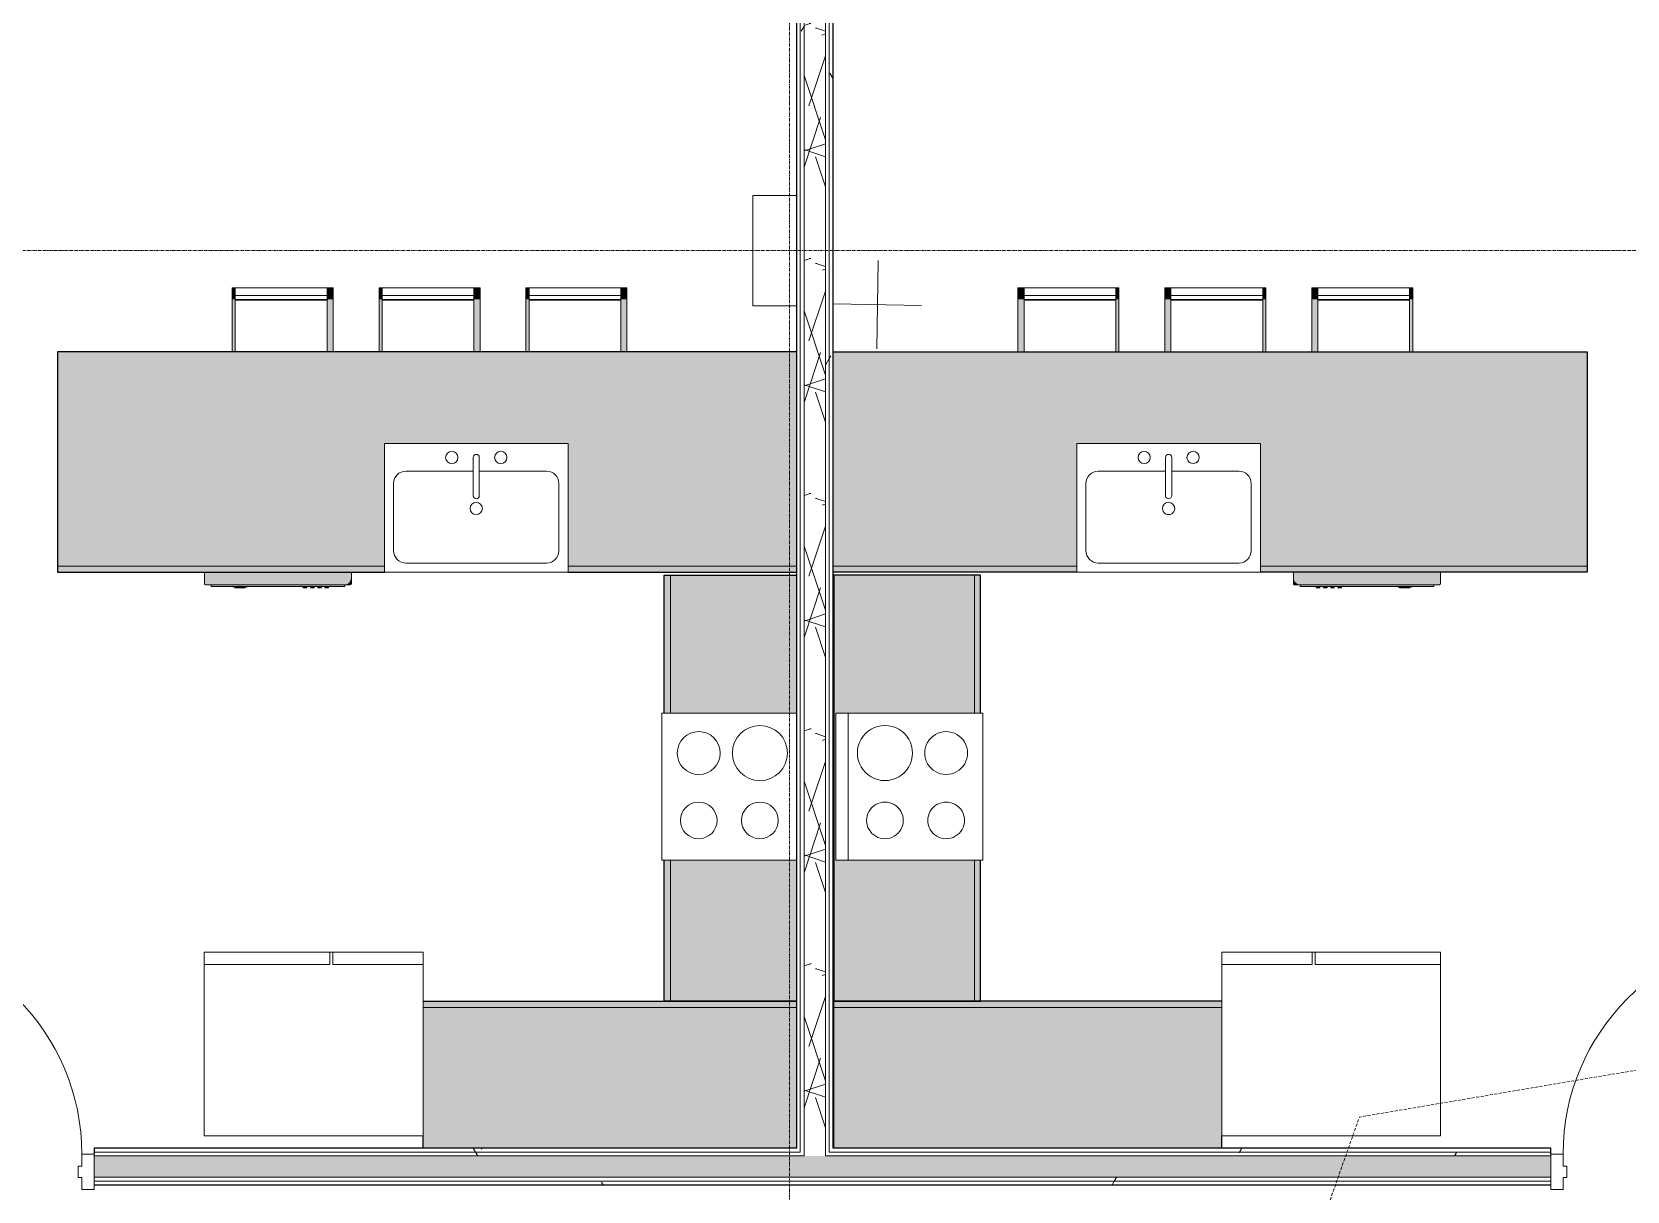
# Model space of a CAD drawing. Header units: inches. Extents: x -10205 to 13964, y -460 to 30702.
# Drawn here: x -3265 to -3004.4, y 11715 to 11904.3 of the extents above; entities that cross this region are included whole.
import ezdxf

# ---------------------------------------------------------------- set-up
doc = ezdxf.new("R2010")
doc.units = ezdxf.units.IN
doc.header["$MEASUREMENT"] = 0
doc.linetypes.add('Grid Line 1_2_', pattern=[0.875, 0.5, -0.125, 0.125, -0.125])
doc.linetypes.add('IMPORT-DASHED _2_', pattern=[0.75, 0.5, -0.25])
for name, color, linetype, lineweight in [('0-1', 7, 'Continuous', 5), ('0-4', 7, 'Continuous', 9), ('00base_6150001_dwg', 147, 'Continuous', 13), ('4', 147, 'Continuous', 13), ('A-DOOR', 31, 'Continuous', 9), ('A-DOOR-6', 31, 'Continuous', 13), ('A-DOOR-FRAM', 31, 'Continuous', 13), ('A-WALL', 113, 'Continuous', 9), ('A-WALL-PATT-5', 111, 'Continuous', 9), ('E_TOPO_DTM_Contours_Minor', 147, 'IMPORT-DASHED _2_', 13), ('I-FURN-1', 254, 'Continuous', 9), ('I-FURN-3', 7, 'Continuous', 9), ('I-WALL-2', 2, 'Continuous', 25), ('P-SANR-FIXT-5', 7, 'Continuous', 9), ('Q-CASE-2', 254, 'Continuous', 9), ('Q-CASE-5', 130, 'Continuous', 25), ('Q-CASE-6', 7, 'Continuous', 9), ('Q-SPCQ-2', 8, 'Continuous', 9), ('Q-SPCQ-3', 7, 'Continuous', 9), ('S-COLS', 52, 'Continuous', 9), ('S-GRID-1', 1, 'Grid Line 1_2_', 9)]:
    doc.layers.add(name, color=color, linetype=linetype, lineweight=lineweight)
pattern_1 = [(0, (0, 0), (61.44, 15.36), [2.534, -43.546, 2.534, -43.546, -245.76]), (0, (0, 0), (61.44, 15.36), [-92.16, 2.534, -89.626, 2.534, -43.546, -107.52]), (0, (0, 0), (61.44, 15.36), [-230.4, 2.534, -28.186, 2.534, -74.266]), (120, (23.04, 7.68), (-44.02215, 45.5286), [2.534, -43.546, 2.534, -43.546, -245.76]), (120, (23.04, 7.68), (-44.02215, 45.5286), [-92.16, 2.534, -89.626, 2.534, -43.546, -107.52]), (120, (23.04, 7.68), (-44.02215, 45.5286), [-230.4, 2.534, -28.186, 2.534, -74.266]), (240, (30.72, 38.4), (-17.41785, -60.8886), [2.534, -43.546, 2.534, -43.546, -245.76]), (240, (30.72, 38.4), (-17.41785, -60.8886), [-92.16, 2.534, -89.626, 2.534, -43.546, -107.52]), (240, (30.72, 38.4), (-17.41785, -60.8886), [-230.4, 2.534, -28.186, 2.534, -74.266])]
pattern_2 = [(161.57, (0.96, 0.96), (-7.6802237, -0.0009796), [0, -54.643, 6.067, 0]), (18.43, (-0.96, 0.96), (-7.6802237, 0.0009796), [0, -54.643, 6.067, 0]), (108.43, (0.96, 0.96), (3.8382953, -19.2013653), [18.211, -42.499]), (71.57, (-0.96, 0.96), (3.8382953, 19.2013653), [18.211, -42.499])]

# ---------------------------------------------------------------- blocks, each defined once
blk = doc.blocks.new('Bar_Stool_6722_1_ - Bar_Stool_6722_1_-V33-SITE PLAN - CAD FILE')
at = {"layer": 'I-FURN-1'}
for points in [[(0, 10.45), (0, 1.78), (1, 1.78), (1, 10.45), (0.27, 10.45)], [(16, 10.45), (16, 1.78), (16.5, 1.78), (16.5, 10.45), (16.23, 10.45)], [(1, 1.78), (0, 1.78), (0, 0.98), (1, 0.98), (1, 1.73)], [(1, 0.98), (0, 0.92), (0, 0), (1, 0), (1, 0.94)], [(16, 1.78), (16, 0.98), (16.5, 0.98), (16.5, 1.78)], [(16.5, 0.98), (16, 0.94), (16, 0), (16.5, 0), (16.5, 0.95)]]:
    blk.add_hatch(color=256, dxfattribs=at).paths.add_polyline_path(points, flags=0)
at = {"layer": 'I-FURN-3'}
for p, q in [((0, 1.78), (0, 10.45)), ((1, 2.03), (1, 10.45)), ((16, 10.45), (16, 2.03)), ((16.5, 10.45), (16.5, 1.78)), ((1, 1.78), (0, 1.78)), ((0, 1.78), (0, 0.98)), ((1, 0.98), (0, 0.98)), ((0, 0.98), (0, 0)), ((1, 1.91), (1, 2.03)), ((16, 2.03), (1, 2.03)), ((1, 1.24), (1, 1.91)), ((16, 1.91), (1, 1.91)), ((1, 0), (1, 1.24)), ((1, 1.24), (16, 1.24)), ((16, 2.03), (16, 1.91)), ((16, 1.91), (16, 1.24)), ((16.5, 1.78), (16, 1.78)), ((16, 1.24), (16, 0)), ((16.5, 0.98), (16, 0.98)), ((16.5, 0.98), (16.5, 1.78)), ((16.5, 0), (16.5, 0.98)), ((0, 0), (1, 0)), ((1, 0), (16, 0)), ((16, 0), (16.5, 0))]:
    blk.add_line(p, q, dxfattribs=at)
blk = doc.blocks.new('OD_CW_Base Cabinet - OD_CW_Base Cabinet-1435741-SITE PLAN - CAD FILE')
at = {"layer": 'Q-CASE-2'}
blk.add_hatch(color=256, dxfattribs=at).paths.add_polyline_path([(92.59, -11), (121.44, -11), (121.44, 24), (0.74, 24), (0.74, -11), (54.14, -11), (54.14, 9), (84.14, 9), (84.14, -11)], flags=0)
h = blk.add_hatch(color=256, dxfattribs=at)
h.paths.add_polyline_path([(84.14, -12), (121.44, -12), (121.44, -11), (84.14, -11)], flags=0)
h.paths.add_polyline_path([(48.74, -12), (54.14, -12), (54.14, -11), (0.74, -11), (0.74, -12), (47.8, -12)], flags=0)
at = {"layer": 'Q-CASE-5'}
for p, q in [((121.44, 24), (0.74, 24)), ((0.74, 24), (0.74, -12)), ((0.74, -12), (54.14, -12)), ((84.14, -12), (121.44, -12))]:
    blk.add_line(p, q, dxfattribs=at)
at = {"layer": 'Q-CASE-6'}
for p, q in [((0.74, -11), (0.74, 24)), ((0.74, 24), (121.44, 24)), ((0.74, -12), (0.74, -11)), ((0.74, -11), (54.14, -11)), ((54.14, -11), (0.74, -11)), ((54.14, -12), (0.74, -12)), ((84.14, -11), (121.44, -11)), ((121.44, -11), (84.14, -11)), ((121.44, -12), (84.14, -12))]:
    blk.add_line(p, q, dxfattribs=at)
blk = doc.blocks.new('Refrigerator_-_Side-by-Side_6047 - 36_ X 30_-V26-SITE PLAN - CAD FILE')
at = {"layer": 'Q-SPCQ-3'}
for p, q in [((17.87, 14.42), (-17.88, 14.42)), ((-17.88, 14.42), (-17.88, -15.58)), ((17.87, -15.58), (17.87, 14.42)), ((-17.88, -13.58), (-3.13, -13.58)), ((-17.88, -13.58), (-17.88, -15.58)), ((-17.88, -15.58), (17.87, -15.58)), ((-3.13, -15.58), (-17.88, -15.58)), ((-3.13, -15.58), (-3.13, -13.58)), ((-2.63, -13.58), (17.87, -13.58)), ((-2.63, -13.58), (-2.63, -15.58)), ((17.87, -15.58), (-2.63, -15.58)), ((17.87, -15.58), (17.87, -13.58))]:
    blk.add_line(p, q, dxfattribs=at)
blk = doc.blocks.new('Range - 24_ x 24_-V34-SITE PLAN - CAD FILE')
at = {"layer": 'Q-SPCQ-3'}
for p, q in [((0, 21.96), (0, 0)), ((24, 0), (24, 21.96)), ((0, 0), (24, 0))]:
    blk.add_line(p, q, dxfattribs=at)
for centre, radius, start, end in [((6.5, 16), 4.5, 360, 180), ((17.5, 16), 3, 360, 180), ((6.5, 16), 4.5, 180, 0), ((17.5, 16), 3, 180, 0), ((6.5, 6), 3.5, 360, 180), ((17.5, 6), 3, 360, 180), ((6.5, 6), 3.5, 180, 0), ((17.5, 6), 3, 180, 0)]:
    blk.add_arc(centre, radius, start, end, dxfattribs=at)
blk = doc.blocks.new('OD_CW_Base Cabinet - OD_CW_Base Cabinet-1445441-SITE PLAN - CAD FILE')
at = {"layer": 'Q-CASE-2'}
h = blk.add_hatch(color=256, dxfattribs=at)
h.paths.add_polyline_path([(0.74, 0), (0.74, -1), (23.78, -1), (23.78, 0)], flags=0)
h.paths.add_polyline_path([(47.78, 0), (47.78, -1), (70.36, -1), (70.36, 0)], flags=0)
h = blk.add_hatch(color=256, dxfattribs=at)
h.paths.add_polyline_path([(0.74, -1), (0.74, -21.58), (23.78, -21.58), (23.78, -1)], flags=0)
h.paths.add_polyline_path([(47.78, -1), (47.78, -21.58), (70.36, -21.58), (70.36, -1)], flags=0)
at = {"layer": 'Q-CASE-5'}
for p, q in [((0.74, -21.58), (0.74, 0)), ((0.74, 0), (23.78, 0)), ((47.78, 0), (70.36, 0)), ((70.36, 0), (70.36, -21.58))]:
    blk.add_line(p, q, dxfattribs=at)
at = {"layer": 'Q-CASE-6'}
for p, q in [((0.74, -1), (0.74, 0)), ((0.74, 0), (23.78, 0)), ((23.78, -1), (0.74, -1)), ((0.74, -21.58), (0.74, -1)), ((0.74, -1), (23.78, -1)), ((47.78, 0), (70.36, 0)), ((70.36, -1), (47.78, -1)), ((47.78, -1), (70.36, -1)), ((70.36, 0), (70.36, -1)), ((70.36, -1), (70.36, -21.58))]:
    blk.add_line(p, q, dxfattribs=at)
blk = doc.blocks.new('OD_CW_Base Cabinet - OD_CW_Base Cabinet-1510151-SITE PLAN - CAD FILE')
at = {"layer": 'Q-CASE-2'}
for points in [[(25.94, -1), (61.74, -1), (61.74, 0), (0.74, 0), (0.74, -1)], [(0.74, -24), (61.74, -24), (61.74, -1), (0.74, -1), (0.74, -22)]]:
    blk.add_hatch(color=256, dxfattribs=at).paths.add_polyline_path(points, flags=0)
at = {"layer": 'Q-CASE-5'}
for p, q in [((0.74, 0), (61.74, 0)), ((0.74, -24), (0.74, -22))]:
    blk.add_line(p, q, dxfattribs=at)
at = {"layer": 'Q-CASE-6'}
for p, q in [((0.74, 0), (61.74, 0)), ((61.74, -1), (0.74, -1)), ((0.74, -1), (61.74, -1)), ((0.74, -24), (0.74, -22))]:
    blk.add_line(p, q, dxfattribs=at)
blk = doc.blocks.new('Sink Kitchen-Single - 30_ x 21_-V25-SITE PLAN - CAD FILE')
at = {"layer": 'P-SANR-FIXT-5'}
for p, q in [((15.62, 10.59), (-14.38, 10.59)), ((-14.38, 10.59), (-14.38, -10.41)), ((15.62, -10.41), (15.62, 10.59)), ((0.12, 8.34), (0.12, 2.09)), ((1.12, 8.34), (1.12, 2.09)), ((0.12, 6.09), (-10.88, 6.09)), ((12.12, 6.09), (1.12, 6.09)), ((-12.88, 4.09), (-12.88, -6.91)), ((14.12, -6.91), (14.12, 4.09)), ((-14.38, -10.41), (15.62, -10.41)), ((-10.88, -8.91), (12.12, -8.91))]:
    blk.add_line(p, q, dxfattribs=at)
for centre, radius, start, end in [((-3.38, 8.34), 1, 360, 180), ((-3.38, 8.34), 1, 180, 0), ((0.62, 8.34), 0.5, 360, 180), ((4.62, 8.34), 1, 360, 180), ((4.62, 8.34), 1, 180, 360), ((-10.88, 4.09), 2, 90, 180), ((12.12, 4.09), 2, 360, 90), ((0.62, 0), 1, 360, 180), ((0.62, 2.09), 0.5, 180, 0), ((0.62, 0), 1, 180, 0), ((-10.88, -6.91), 2, 180, 270), ((12.12, -6.91), 2, 270, 0)]:
    blk.add_arc(centre, radius, start, end, dxfattribs=at)
blk = doc.blocks.new('Bar_Stool_6722_1_ - Bar_Stool_6722_1_-V37-SITE PLAN - CAD FILE')
at = {"layer": 'I-FURN-1'}
for points in [[(0, -0.98), (1, -0.94), (1, 0), (0, 0), (0, -0.94)], [(16.5, -0.98), (16.5, 0), (16, 0), (16, -0.98)], [(0.5, -1.78), (1, -1.73), (1, -0.98), (0, -0.98), (0, -1.78)], [(0, -10.45), (1, -10.45), (1, -1.78), (0, -1.78)], [(16.5, -1.78), (16.5, -0.98), (16, -0.98), (16, -1.78)], [(16.5, -10.45), (16.5, -1.78), (16, -1.78), (16, -10.45), (16.23, -10.45)]]:
    blk.add_hatch(color=256, dxfattribs=at).paths.add_polyline_path(points, flags=0)
at = {"layer": 'I-FURN-3'}
for p, q in [((1, 0), (0, 0)), ((0, 0), (0, -0.98)), ((0, -0.98), (1, -0.98)), ((0, -0.98), (0, -1.78)), ((0, -1.78), (1, -1.78)), ((0, -10.45), (0, -1.78)), ((1, -1.24), (1, 0)), ((16, 0), (1, 0)), ((1, -1.91), (1, -1.24)), ((16, -1.24), (1, -1.24)), ((1, -1.91), (16, -1.91)), ((1, -2.03), (1, -1.91)), ((1, -10.45), (1, -2.03)), ((1, -2.03), (16, -2.03)), ((16.5, 0), (16, 0)), ((16, 0), (16, -1.24)), ((16, -0.98), (16.5, -0.98)), ((16, -1.24), (16, -1.91)), ((16, -1.78), (16.5, -1.78)), ((16, -1.91), (16, -2.03)), ((16, -2.03), (16, -10.45)), ((16.5, -0.98), (16.5, 0)), ((16.5, -1.78), (16.5, -0.98)), ((16.5, -1.78), (16.5, -10.45))]:
    blk.add_line(p, q, dxfattribs=at)
blk = doc.blocks.new('OD_CW_Base Cabinet - OD_CW_Base Cabinet-1435716-SITE PLAN - CAD FILE')
at = {"layer": 'Q-CASE-2'}
h = blk.add_hatch(color=256, dxfattribs=at)
h.paths.add_polyline_path([(0.74, 12), (0.74, 11), (54.14, 11), (54.14, 12), (6.19, 12)], flags=0)
h.paths.add_polyline_path([(123.97, 12), (84.14, 12), (84.14, 11), (123.97, 11)], flags=0)
blk.add_hatch(color=256, dxfattribs=at).paths.add_polyline_path([(95.59, 11), (84.14, 11), (84.14, -9), (54.14, -9), (54.14, 11), (0.74, 11), (0.74, -24), (123.97, -24), (123.97, 11)], flags=0)
at = {"layer": 'Q-CASE-5'}
for p, q in [((0.74, -24), (0.74, 12)), ((0.74, 12), (54.14, 12)), ((84.14, 12), (123.97, 12)), ((123.97, -24), (0.74, -24))]:
    blk.add_line(p, q, dxfattribs=at)
at = {"layer": 'Q-CASE-6'}
for p, q in [((0.74, 11), (0.74, 12)), ((0.74, 12), (54.14, 12)), ((54.14, 11), (0.74, 11)), ((0.74, -24), (0.74, 11)), ((0.74, 11), (54.14, 11)), ((84.14, 12), (123.97, 12)), ((123.97, 11), (84.14, 11)), ((84.14, 11), (123.97, 11)), ((123.97, -24), (0.74, -24))]:
    blk.add_line(p, q, dxfattribs=at)
blk = doc.blocks.new('Refrigerator_-_Side-by-Side_6047 - 36_ X 30_-1372843-SITE PLAN - CAD FILE')
at = {"layer": 'Q-SPCQ-3'}
for p, q in [((-17.88, 15.58), (17.87, 15.58)), ((-17.88, -14.42), (-17.88, 15.58)), ((-17.88, 15.58), (-3.13, 15.58)), ((-17.88, 15.58), (-17.88, 13.58)), ((-3.13, 13.58), (-17.88, 13.58)), ((-3.13, 13.58), (-3.13, 15.58)), ((-2.63, 15.58), (17.87, 15.58)), ((-2.63, 15.58), (-2.63, 13.58)), ((17.87, 13.58), (-2.63, 13.58)), ((17.87, 15.58), (17.87, -14.42)), ((17.87, 13.58), (17.87, 15.58)), ((17.87, -14.42), (-17.88, -14.42))]:
    blk.add_line(p, q, dxfattribs=at)
blk = doc.blocks.new('Range - 24_ x 24_-1372826-SITE PLAN - CAD FILE')
at = {"layer": 'Q-SPCQ-3'}
for p, q in [((0, 0), (24, 0)), ((0, -24), (0, 0)), ((24, 0), (24, -24)), ((0, -22), (24, -22)), ((24, -24), (0, -24))]:
    blk.add_line(p, q, dxfattribs=at)
for centre, radius, start, end in [((6.5, -6), 3.5, 360, 180), ((17.5, -6), 3, 360, 180), ((6.5, -6), 3.5, 180, 0), ((17.5, -6), 3, 180, 0), ((6.5, -16), 4.5, 360, 180), ((17.5, -16), 3, 360, 180), ((6.5, -16), 4.5, 180, 0), ((17.5, -16), 3, 180, 0)]:
    blk.add_arc(centre, radius, start, end, dxfattribs=at)
blk = doc.blocks.new('OD_CW_Base Cabinet - OD_CW_Base Cabinet-1445614-SITE PLAN - CAD FILE')
at = {"layer": 'Q-CASE-2'}
blk.add_hatch(color=256, dxfattribs=at).paths.add_polyline_path([(0.74, 23.62), (0.74, 1), (23.78, 1), (23.78, 23.62), (47.78, 23.62), (47.78, 1), (70.36, 1), (70.36, 24), (0.74, 24)], flags=0)
h = blk.add_hatch(color=256, dxfattribs=at)
h.paths.add_polyline_path([(0.74, 1), (0.74, 0), (23.78, 0), (23.78, 1)], flags=0)
h.paths.add_polyline_path([(47.78, 0), (70.36, 0), (70.36, 1), (47.78, 1)], flags=0)
at = {"layer": 'Q-CASE-5'}
for p, q in [((70.36, 24), (0.74, 24)), ((0.74, 24), (0.74, 0)), ((70.36, 0), (70.36, 24)), ((0.74, 0), (23.78, 0)), ((47.78, 0), (70.36, 0))]:
    blk.add_line(p, q, dxfattribs=at)
at = {"layer": 'Q-CASE-6'}
for p, q in [((0.74, 1), (0.74, 24)), ((0.74, 24), (70.36, 24)), ((70.36, 24), (70.36, 1)), ((0.74, 0), (0.74, 1)), ((0.74, 1), (23.78, 1)), ((23.78, 1), (0.74, 1)), ((23.78, 0), (0.74, 0)), ((47.78, 1), (70.36, 1)), ((70.36, 1), (47.78, 1)), ((70.36, 0), (47.78, 0)), ((70.36, 1), (70.36, 0))]:
    blk.add_line(p, q, dxfattribs=at)
blk = doc.blocks.new('OD_CW_Base Cabinet - OD_CW_Base Cabinet-1509997-SITE PLAN - CAD FILE')
at = {"layer": 'Q-CASE-2'}
for points in [[(35.88, 24), (0.74, 24), (0.74, 1), (64.16, 1), (64.16, 24), (41.16, 24)], [(39.78, 1), (0.74, 1), (0.74, 0), (64.16, 0), (64.16, 1), (40.16, 1)]]:
    blk.add_hatch(color=256, dxfattribs=at).paths.add_polyline_path(points, flags=0)
at = {"layer": 'Q-CASE-5'}
for p, q in [((0.74, 24), (0.74, 22)), ((64.16, 0), (64.16, 24)), ((0.74, 0), (64.16, 0))]:
    blk.add_line(p, q, dxfattribs=at)
at = {"layer": 'Q-CASE-6'}
for p, q in [((0.74, 22), (0.74, 24)), ((64.16, 24), (64.16, 1)), ((0.74, 1), (64.16, 1)), ((64.16, 1), (0.74, 1)), ((64.16, 0), (0.74, 0)), ((64.16, 1), (64.16, 0))]:
    blk.add_line(p, q, dxfattribs=at)
blk = doc.blocks.new('Sink Kitchen-Single - 30_ x 21_-V28-SITE PLAN - CAD FILE')
at = {"layer": 'P-SANR-FIXT-5'}
for p, q in [((-14.38, 10.41), (15.62, 10.41)), ((-14.38, -10.59), (-14.38, 10.41)), ((-10.88, 8.91), (12.12, 8.91)), ((15.62, 10.41), (15.62, -10.59)), ((-12.88, -4.09), (-12.88, 6.91)), ((14.12, 6.91), (14.12, -4.09)), ((0.12, -8.34), (0.12, -2.09)), ((1.12, -8.34), (1.12, -2.09)), ((0.12, -6.09), (-10.88, -6.09)), ((12.12, -6.09), (1.12, -6.09)), ((15.62, -10.59), (-14.38, -10.59))]:
    blk.add_line(p, q, dxfattribs=at)
for centre, radius, start, end in [((-10.88, 6.91), 2, 90, 180), ((12.12, 6.91), 2, 360, 90), ((0.62, 0), 1, 360, 180), ((0.62, 0), 1, 180, 0), ((0.62, -2.09), 0.5, 360, 180), ((-10.88, -4.09), 2, 180, 270), ((12.12, -4.09), 2, 270, 0), ((-3.38, -8.34), 1, 360, 180), ((4.62, -8.34), 1, 0, 180), ((-3.38, -8.34), 1, 180, 0), ((0.62, -8.34), 0.5, 180, 0), ((4.62, -8.34), 1, 180, 0)]:
    blk.add_arc(centre, radius, start, end, dxfattribs=at)
blk = doc.blocks.new('Dishwasher_15404 - 34_ counter-V74-SITE PLAN - CAD FILE')
at = {"layer": 'Q-SPCQ-2'}
for points in [[(24.79, 0), (26.68, 0), (26.87, 0.2), (26.87, 22.93), (26.68, 23.53), (26.34, 23.86), (25.8, 24), (24.79, 24), (24.79, 11.73)], [(26.87, 22.93), (26.87, 23.8), (26.56, 24), (25.8, 24), (26.34, 23.86), (26.73, 23.46)], [(27.12, 1.09), (27.12, 22.91), (26.87, 22.91), (26.87, 1.09)], [(27.37, 19.69), (27.37, 20.28), (27.12, 20.28), (27.12, 19.69)], [(27.37, 18.51), (27.37, 19.1), (27.12, 19.1), (27.12, 18.51)], [(27.37, 17.33), (27.37, 17.92), (27.12, 17.92), (27.12, 17.33)], [(27.37, 16.15), (27.37, 16.74), (27.12, 16.74), (27.12, 16.15)], [(27.37, 5.81), (27.37, 6.66), (27.12, 6.66), (27.12, 5.81)], [(27.37, 4.96), (27.37, 5.81), (27.12, 5.81), (27.12, 4.96)]]:
    blk.add_hatch(color=256, dxfattribs=at).paths.add_polyline_path(points, flags=0)
at = {"layer": 'Q-SPCQ-3'}
for p, q in [((25.8, 24), (24.79, 24)), ((26.68, 24), (25.8, 24)), ((26.87, 22.93), (26.87, 23.8)), ((26.87, 0.2), (26.87, 22.93)), ((26.87, 22.91), (27.12, 22.91)), ((27.12, 22.91), (27.12, 1.09)), ((27.37, 20.28), (27.12, 20.28)), ((27.12, 19.69), (27.37, 19.69)), ((27.37, 19.1), (27.12, 19.1)), ((27.12, 18.51), (27.37, 18.51)), ((27.37, 19.1), (27.37, 18.51)), ((27.37, 20.28), (27.37, 19.69)), ((27.37, 17.92), (27.12, 17.92)), ((27.12, 17.33), (27.37, 17.33)), ((27.37, 16.74), (27.12, 16.74)), ((27.12, 16.15), (27.37, 16.15)), ((27.37, 17.92), (27.37, 17.33)), ((27.37, 16.74), (27.37, 16.15)), ((27.37, 6.79), (27.12, 6.79)), ((27.37, 6.66), (27.37, 5.81)), ((27.37, 5.81), (27.37, 4.96)), ((27.12, 4.82), (27.37, 4.82)), ((26.87, 1.09), (27.12, 1.09)), ((24.79, 0), (26.68, 0))]:
    blk.add_line(p, q, dxfattribs=at)
for centre, radius, start, end in [((25.8, 22.93), 1.07, 360, 90), ((26.68, 23.8), 0.197, 0, 90), ((26.68, 0.2), 0.197, 270, 360), ((26.68, 0.2), 0.197, 285, 345)]:
    blk.add_arc(centre, radius, start, end, dxfattribs=at)
blk = doc.blocks.new('Dishwasher_15404 - 34_ counter-1372825-SITE PLAN - CAD FILE')
at = {"layer": 'Q-SPCQ-2'}
for points in [[(26.87, -22.93), (26.87, -0.2), (26.68, 0), (24.79, 0), (24.79, -24), (25.8, -24), (26.34, -23.86), (26.73, -23.46)], [(27.12, -1.09), (26.87, -1.09), (26.87, -22.91), (27.12, -22.91)], [(27.37, -5.55), (27.37, -4.96), (27.12, -4.96), (27.12, -5.81), (27.37, -5.81)], [(27.37, -5.81), (27.12, -5.81), (27.12, -6.66), (27.37, -6.66), (27.37, -6.06)], [(27.37, -16.74), (27.37, -16.15), (27.12, -16.15), (27.12, -16.74)], [(27.37, -17.92), (27.37, -17.33), (27.12, -17.33), (27.12, -17.92)], [(27.37, -19.1), (27.37, -18.51), (27.12, -18.51), (27.12, -19.1)], [(27.37, -19.69), (27.12, -19.69), (27.12, -20.28), (27.37, -20.28)], [(26.87, -23.8), (26.87, -22.93), (26.68, -23.53), (26.34, -23.86), (25.8, -24), (26.68, -24), (26.82, -23.86)]]:
    blk.add_hatch(color=256, dxfattribs=at).paths.add_polyline_path(points, flags=0)
at = {"layer": 'Q-SPCQ-3'}
for p, q in [((26.68, 0), (24.79, 0)), ((26.87, -22.93), (26.87, -0.2)), ((27.12, -1.09), (26.87, -1.09)), ((27.12, -1.09), (27.12, -22.91)), ((27.37, -4.82), (27.12, -4.82)), ((27.37, -4.96), (27.37, -5.81)), ((27.12, -6.79), (27.37, -6.79)), ((27.37, -5.81), (27.37, -6.66)), ((27.37, -16.15), (27.12, -16.15)), ((27.12, -16.74), (27.37, -16.74)), ((27.37, -17.33), (27.12, -17.33)), ((27.12, -17.92), (27.37, -17.92)), ((27.37, -16.15), (27.37, -16.74)), ((27.37, -17.33), (27.37, -17.92)), ((27.37, -18.51), (27.12, -18.51)), ((27.12, -19.1), (27.37, -19.1)), ((27.37, -19.69), (27.12, -19.69)), ((27.12, -20.28), (27.37, -20.28)), ((27.37, -18.51), (27.37, -19.1)), ((27.37, -19.69), (27.37, -20.28)), ((27.12, -22.91), (26.87, -22.91)), ((26.87, -23.8), (26.87, -22.93)), ((24.79, -24), (25.8, -24)), ((25.8, -24), (26.68, -24))]:
    blk.add_line(p, q, dxfattribs=at)
for centre, radius, start, end in [((26.68, -0.2), 0.197, 360, 90), ((26.68, -0.2), 0.197, 15, 75), ((25.8, -22.93), 1.07, 270, 0), ((26.68, -23.8), 0.197, 270, 0)]:
    blk.add_arc(centre, radius, start, end, dxfattribs=at)
blk = doc.blocks.new('1750 Ox - Unit Layouts_rvt-1-SITE PLAN - CAD FILE')
at = {"layer": '0-4'}
for name, p, rotation in [('Bar_Stool_6722_1_ - Bar_Stool_6722_1_-V33-SITE PLAN - CAD FILE', (-3215.8, 11862.52), 180), ('Bar_Stool_6722_1_ - Bar_Stool_6722_1_-V33-SITE PLAN - CAD FILE', (-3191.8, 11862.52), 180), ('Bar_Stool_6722_1_ - Bar_Stool_6722_1_-V33-SITE PLAN - CAD FILE', (-3167.8, 11862.52), 180), ('OD_CW_Base Cabinet - OD_CW_Base Cabinet-1435716-SITE PLAN - CAD FILE', (-3010.16, 11828.07), 180), ('Sink Kitchen-Single - 30_ x 21_-V28-SITE PLAN - CAD FILE', (-3078.68, 11826.48), 180), ('Dishwasher_15404 - 34_ counter-V74-SITE PLAN - CAD FILE', (-3236.83, 11840.86), 269.9999999999998), ('OD_CW_Base Cabinet - OD_CW_Base Cabinet-1445441-SITE PLAN - CAD FILE', (-3161.71, 11745.25), 89.99999999999662), ('OD_CW_Base Cabinet - OD_CW_Base Cabinet-1445614-SITE PLAN - CAD FILE', (-3110.02, 11745.25), 90.00000000000341), ('Dishwasher_15404 - 34_ counter-1372825-SITE PLAN - CAD FILE', (-3034.9, 11840.86), 270.0000000000002), ('Range - 24_ x 24_-V34-SITE PLAN - CAD FILE', (-3162.08, 11793.03), 270.0000000000066), ('Range - 24_ x 24_-1372826-SITE PLAN - CAD FILE', (-3109.65, 11793.03), 269.9999999999933), ('Refrigerator_-_Side-by-Side_6047 - 36_ X 30_-V26-SITE PLAN - CAD FILE', (-3219, 11738.41), 180), ('OD_CW_Base Cabinet - OD_CW_Base Cabinet-1509997-SITE PLAN - CAD FILE', (-3069.87, 11745.99), 180)]:
    blk.add_blockref(name, p, dxfattribs=dict(at, rotation=rotation))
for name, p in [('Bar_Stool_6722_1_ - Bar_Stool_6722_1_-V37-SITE PLAN - CAD FILE', (-3103.92, 11862.52)), ('Bar_Stool_6722_1_ - Bar_Stool_6722_1_-V37-SITE PLAN - CAD FILE', (-3079.92, 11862.52)), ('Bar_Stool_6722_1_ - Bar_Stool_6722_1_-V37-SITE PLAN - CAD FILE', (-3055.92, 11862.52)), ('OD_CW_Base Cabinet - OD_CW_Base Cabinet-1435741-SITE PLAN - CAD FILE', (-3261.57, 11828.07)), ('Sink Kitchen-Single - 30_ x 21_-V25-SITE PLAN - CAD FILE', (-3193.05, 11826.48)), ('Refrigerator_-_Side-by-Side_6047 - 36_ X 30_-1372843-SITE PLAN - CAD FILE', (-3052.73, 11738.41)), ('OD_CW_Base Cabinet - OD_CW_Base Cabinet-1510151-SITE PLAN - CAD FILE', (-3201.86, 11745.99))]:
    blk.add_blockref(name, p, dxfattribs=at)
blk = doc.blocks.new('Concrete-Rectangular-Column - ONE-V1-SITE PLAN - CAD FILE')
at = {"layer": 'S-COLS'}
for p, q in [((-6, 9), (1.1, 9)), ((-6, -9), (-6, 9)), ((1.1, -9), (-6, -9))]:
    blk.add_line(p, q, dxfattribs=at)
blk = doc.blocks.new('HOLLOW METAL - UNIT DOOR-1758958-SITE PLAN - CAD FILE')
at = {"layer": 'A-DOOR'}
blk.add_arc((18, -2.25), 36, 180, 270, dxfattribs=at)
at = {"layer": 'A-DOOR-6'}
for p, q in [((16.25, -2.25), (18, -2.25)), ((16.25, -38.25), (16.25, -2.25)), ((18, -2.25), (18, -38.25)), ((18, -38.25), (16.25, -38.25))]:
    blk.add_line(p, q, dxfattribs=at)
at = {"layer": 'A-DOOR-FRAM'}
for p, q in [((-20, 3.5), (-18, 3.5)), ((-20, -2.25), (-20, 3.5)), ((-18, 3.5), (-18, 1.5625)), ((18, 3.5), (20, 3.5)), ((18, 1.5625), (18, 3.5)), ((20, 3.5), (20, -2.25)), ((-18, 1.5625), (-17.375, 1.5625)), ((-17.375, 1.5625), (-17.375, -0.3125)), ((17.375, 1.5625), (18, 1.5625)), ((17.375, -0.3125), (17.375, 1.5625)), ((-18, -2.25), (-20, -2.25)), ((-18, -0.3125), (-18, -2.25)), ((-17.375, -0.3125), (-18, -0.3125)), ((18, -0.3125), (17.375, -0.3125)), ((18, -2.25), (18, -0.3125)), ((20, -2.25), (18, -2.25))]:
    blk.add_line(p, q, dxfattribs=at)
blk = doc.blocks.new('HOLLOW METAL - UNIT DOOR-1759144-SITE PLAN - CAD FILE')
at = {"layer": 'A-DOOR'}
blk.add_arc((18, 2.25), 36, 90, 180, dxfattribs=at)
at = {"layer": 'A-DOOR-6'}
for p, q in [((18, 38.25), (16.25, 38.25)), ((16.25, 38.25), (16.25, 2.25)), ((18, 2.25), (18, 38.25)), ((16.25, 2.25), (18, 2.25))]:
    blk.add_line(p, q, dxfattribs=at)
at = {"layer": 'A-DOOR-FRAM'}
for p, q in [((-18, 2.25), (-20, 2.25)), ((-20, 2.25), (-20, -3.5)), ((-18, 0.3125), (-18, 2.25)), ((-17.375, 0.3125), (-18, 0.3125)), ((-17.375, -1.5625), (-17.375, 0.3125)), ((18, 0.3125), (17.375, 0.3125)), ((17.375, 0.3125), (17.375, -1.5625)), ((18, 2.25), (18, 0.3125)), ((20, 2.25), (18, 2.25)), ((20, -3.5), (20, 2.25)), ((-18, -3.5), (-18, -1.5625)), ((-18, -1.5625), (-17.375, -1.5625)), ((17.375, -1.5625), (18, -1.5625)), ((18, -1.5625), (18, -3.5)), ((-20, -3.5), (-18, -3.5)), ((18, -3.5), (20, -3.5))]:
    blk.add_line(p, q, dxfattribs=at)
blk = doc.blocks.new('00base_6150001_dwg-1748108-SITE PLAN - CAD FILE')
at = {"layer": '4'}
for p, q in [((4040461.5, 3368880.41), (4040461.5, 3368894.81)), ((4040454.3, 3368887.61), (4040468.7, 3368887.61))]:
    blk.add_line(p, q, dxfattribs=at)
at = {"layer": 'E_TOPO_DTM_Contours_Minor', "flags": 128}
blk.add_lwpolyline([(4039252.62, 3365857.2), (4039020.05, 3365861.75), (4038973.88, 3365861.59), (4038861.41, 3365859.33), (4038858.64, 3365858.61), (4038857.82, 3365918.33), (4039073.1, 3365924.55), (4039206.55, 3365928.78), (4039401.42, 3365934.07), (4039520.83, 3365937.35), (4039734.14, 3365944.3), (4039804.02, 3365945.94), (4039832.71, 3365946.03), (4039862.55, 3365949.25), (4039920.65, 3366004.62), (4039966.87, 3366023.44), (4040043.61, 3366061.09), (4040104.84, 3366069.9), (4040228.65, 3366100.24), (4040263.62, 3366115.22), (4040396.93, 3366210.23), (4040430.99, 3366254.57), (4040450.75, 3366303.97), (4040457.7, 3366335.55), (4040444.05, 3366457.66), (4040453.77, 3366493.03), (4040477.6, 3366571.12), (4040499.05, 3366626.2), (4040445.52, 3366664.43), (4040407.73, 3366678.31), (4040295.79, 3366733.52), (4040295.14, 3366745.83), (4040282.12, 3366804.89), (4040249.41, 3366843.65), (4040222, 3366862), (4040173.34, 3366919.86), (4040141.85, 3367004.13), (4040085.48, 3367010.66), (4040078.42, 3366999.19), (4040078.02, 3367015.44), (4040075.56, 3367014.16), (4040073.43, 3367085.36), (4040077.03, 3367095.76), (4040087.83, 3367110.42), (4040133.79, 3367148.67), (4040142.9, 3367150.41), (4040173.34, 3367152.13), (4040248.4, 3367155.54), (4040303.61, 3367179), (4040305.01, 3367180.6), (4040314.1, 3367320.13), (4040412.19, 3367323.23), (4040464.66, 3367355.6), (4040480.33, 3367373.02), (4040447.59, 3367379.03), (4040414.9, 3367401.33), (4040302.1, 3367588.34), (4040297.77, 3367601.42), (4040292.94, 3367640.53), (4040278.76, 3367647.23), (4040258.05, 3367669.58), (4040251.75, 3367683.32), (4040228.23, 3367701.53), (4040191.93, 3367744.06), (4040088.17, 3367822.19), (4040070.89, 3367854.4), (4040053.33, 3367929.1), (4040054.6, 3367987.05), (4040071.57, 3368125.96), (4040088.2, 3368181.38), (4040227.2, 3368374.21), (4040261.3, 3368391.16), (4040298.09, 3368467.42), (4040359.33, 3368649.94), (4040330.14, 3368806.68), (4040165.36, 3368861.7), (4040095.11, 3368957.57), (4039980.83, 3369203.77), (4039973.03, 3369222.75), (4039971.1, 3369237.13), (4039953.69, 3369411.97), (4039943.81, 3369412.31), (4039948.44, 3369463.12), (4039934.76, 3369506.53), (4039957.12, 3369602.07), (4039953.45, 3369619.3), (4039952.3, 3369641.76), (4039981.14, 3369781.64), (4039927.51, 3369828.3), (4039868.14, 3369862.14), (4039854.3, 3369870.58), (4039852.33, 3369875.19), (4039836.27, 3369892.24), (4039760.55, 3369889.74), (4039752.05, 3369892.47), (4039754.27, 3369889.44), (4039754.97, 3369888.17), (4039678.61, 3369845.65), (4039658.84, 3369875.07), (4039628.93, 3369914.75), (4039604.03, 3369963.13), (4039505.98, 3369925.86), (4039392.8, 3369947.45), (4039386.34, 3369967.06), (4039355.34, 3369961.3), (4039291.9, 3369959.77), (4039275.44, 3369929.93), (4039053.74, 3369924.19), (4039026.33, 3369905.35), (4038963.01, 3369907.71), (4038857.5, 3369876.33), (4038846.53, 3369878.29), (4038792.83, 3369864.63), (4038743.69, 3369856.68), (4038561.18, 3369831.63), (4038437.3, 3369813.34), (4038377.38, 3369794.87), (4038298.26, 3369791.98), (4038204.04, 3369777.98), (4038129.91, 3369742), (4038115.48, 3369715.2), (4038125.2, 3369583.85), (4038132.66, 3369530.31), (4038120.52, 3369379.87), (4038124.98, 3369303.48), (4038132.97, 3369194.74), (4038146.33, 3369083.37), (4038137.13, 3368960.58), (4038133.53, 3368828.21), (4038156.25, 3368489.14), (4038159.61, 3368450.34), (4038160.01, 3368445.48), (4038160.4, 3368439.73), (4038163.47, 3368406.36), (4038197.72, 3368138.26), (4038241.15, 3367950.6), (4038253.15, 3367844.32), (4038267.02, 3367653.98), (4038284.33, 3367504.4), (4038306.34, 3367190.32), (4038316.18, 3367136.25), (4038373.25, 3366959.11), (4038423.65, 3366853.75), (4038455.73, 3366820.11), (4038502.89, 3366771.48), (4038552.27, 3366754.35), (4038566.57, 3366719.93), (4038649.33, 3366560.34), (4038676.33, 3366458.21), (4038714.03, 3366349.84), (4038707.53, 3366197.93), (4038692.41, 3366075.68), (4038683.5, 3365974.06), (4038681.26, 3365863.74), (4038697.14, 3365855.62), (4038793.01, 3365832.91)], dxfattribs=at)

msp = doc.modelspace()

# ---------------------------------------------------------------- hatches: boundary and pattern name
at = {"layer": 'A-WALL-PATT-5'}
h = msp.add_hatch(dxfattribs=at)
h.set_pattern_fill('FP_2', color=256, style=0, pattern_type=2)
h.set_pattern_definition(pattern_1)
h.paths.add_polyline_path([(-3139.5, 11721.36), (-3138.87, 11721.37), (-3138.87, 11974.69), (-3139.5, 11974.66), (-3139.5, 11721.99)], flags=0)
h.paths.add_polyline_path([(-3139.5, 12012.69), (-3138.87, 12012.69), (-3138.87, 12080.59), (-3139.5, 12080.59), (-3139.5, 12024.03)], flags=0)
h = msp.add_hatch(dxfattribs=at)
h.set_pattern_fill('FP_5', color=256, style=0, pattern_type=2)
h.set_pattern_definition(pattern_2)
h.paths.add_polyline_path([(-3135.37, 11720.74), (-3135.37, 11974.69), (-3138.87, 11974.69), (-3138.87, 11720.74), (-3137.12, 11720.74)], flags=0)
h.paths.add_polyline_path([(-3136.12, 12012.69), (-3135.37, 12012.69), (-3135.37, 12080.59), (-3138.87, 12080.59), (-3138.87, 12012.69), (-3137.12, 12012.69)], flags=0)
h = msp.add_hatch(dxfattribs=at)
h.set_pattern_fill('FP_2', color=256, style=0, pattern_type=2)
h.set_pattern_definition(pattern_1)
h.paths.add_polyline_path([(-3134.75, 11721.36), (-3134.75, 11974.69), (-3135.37, 11974.69), (-3135.37, 11721.36)], flags=0)
h.paths.add_polyline_path([(-3134.75, 12012.69), (-3134.75, 12080.59), (-3135.37, 12080.59), (-3135.37, 12012.69), (-3135.26, 12012.69)], flags=0)
h = msp.add_hatch(dxfattribs=at)
h.set_pattern_fill('FP_2', color=256, style=0, pattern_type=2)
h.set_pattern_definition(pattern_1)
h.paths.add_polyline_path([(-3134.75, 11721.99), (-3134.12, 11721.99), (-3134.12, 11974.69), (-3134.75, 11974.69), (-3134.75, 11744.99)], flags=0)
h.paths.add_polyline_path([(-3134.12, 12012.69), (-3134.12, 12079.96), (-3134.75, 12079.96), (-3134.75, 12012.69)], flags=0)
h = msp.add_hatch(dxfattribs=at)
h.set_pattern_fill('FP_2', color=256, style=0, pattern_type=2)
h.set_pattern_definition(pattern_1)
h.paths.add_polyline_path([(-2638.1, 11720.74), (-2633.1, 11720.74), (-2633.1, 11721.36), (-2805.12, 11721.36), (-2805.12, 11720.74), (-2638.4, 11720.74)], flags=0)
h.paths.add_polyline_path([(-3385.53, 11720.74), (-3294.87, 11720.74), (-3294.87, 11721.36), (-3423.37, 11721.36), (-3423.37, 11720.74), (-3388.46, 11720.74)], flags=0)
h.paths.add_polyline_path([(-2846.11, 11720.74), (-2845.12, 11720.74), (-2845.12, 11721.36), (-2847.37, 11721.36), (-2847.37, 11720.74), (-2846.12, 11720.74)], flags=0)
h.paths.add_polyline_path([(-3254.87, 11720.74), (-3138.87, 11720.74), (-3138.87, 11721.36), (-3254.87, 11721.36), (-3254.87, 11720.99)], flags=0)
h.paths.add_polyline_path([(-3135.37, 11720.74), (-3016.85, 11720.74), (-3016.85, 11721.36), (-3135.37, 11721.36), (-3135.37, 11720.85)], flags=0)
h.paths.add_polyline_path([(-2851.5, 11720.74), (-2850.87, 11720.74), (-2850.87, 11721.36), (-2976.85, 11721.36), (-2976.85, 11720.74), (-2852.12, 11720.74)], flags=0)
h = msp.add_hatch(dxfattribs=at)
h.set_pattern_fill('FP_2', color=256, style=0, pattern_type=2)
h.set_pattern_definition(pattern_1)
h.paths.add_polyline_path([(-2638.4, 11721.36), (-2633.72, 11721.36), (-2633.72, 11721.99), (-2805.12, 11721.99), (-2805.12, 11721.36), (-2664.37, 11721.36)], flags=0)
h.paths.add_polyline_path([(-3140.12, 11721.36), (-3139.5, 11721.36), (-3139.5, 11721.99), (-3254.87, 11721.99), (-3254.87, 11721.36), (-3160.71, 11721.36)], flags=0)
h.paths.add_polyline_path([(-3134.02, 11721.36), (-3016.85, 11721.36), (-3016.85, 11721.99), (-3134.75, 11721.99), (-3134.75, 11721.36), (-3134.12, 11721.36)], flags=0)
h.paths.add_polyline_path([(-2845.12, 11721.36), (-2845.12, 11721.99), (-2846.75, 11721.99), (-2846.75, 11721.36), (-2845.51, 11721.36)], flags=0)
h.paths.add_polyline_path([(-2976.85, 11721.36), (-2851.5, 11721.36), (-2851.5, 11721.99), (-2976.85, 11721.99)], flags=0)
h.paths.add_polyline_path([(-3419.72, 11721.36), (-3294.87, 11721.36), (-3294.87, 11721.99), (-3422.75, 11721.99), (-3422.75, 11721.36), (-3420.21, 11721.36)], flags=0)
h = msp.add_hatch(dxfattribs=at)
h.set_pattern_fill('FP_5', color=256, style=0, pattern_type=2)
h.set_pattern_definition(pattern_2)
h.paths.add_polyline_path([(-2638.4, 11717.24), (-2632.47, 11717.24), (-2632.47, 11720.74), (-2805.12, 11720.74), (-2805.12, 11717.24), (-2664.37, 11717.24)], flags=0)
h.paths.add_polyline_path([(-2845.12, 11717.24), (-2845.12, 11720.74), (-2976.85, 11720.74), (-2976.85, 11717.24), (-2846.11, 11717.24)], flags=0)
h.paths.add_polyline_path([(-3417.31, 11717.24), (-3294.87, 11717.24), (-3294.87, 11720.74), (-3426.87, 11720.74), (-3426.87, 11717.24), (-3423.37, 11717.24)], flags=0)
h.paths.add_polyline_path([(-3254.87, 11717.24), (-3016.85, 11717.24), (-3016.85, 11720.74), (-3254.87, 11720.74), (-3254.87, 11719.05)], flags=0)
h = msp.add_hatch(dxfattribs=at)
h.set_pattern_fill('FP_2', color=256, style=0, pattern_type=2)
h.set_pattern_definition(pattern_1)
h.paths.add_polyline_path([(-2638.4, 11715.99), (-2628.35, 11715.99), (-2628.35, 11716.61), (-2805.12, 11716.61), (-2805.12, 11715.99), (-2664.37, 11715.99)], flags=0)
h.paths.add_polyline_path([(-2846.11, 11715.99), (-2845.12, 11715.99), (-2845.12, 11716.61), (-2976.85, 11716.61), (-2976.85, 11715.99), (-2847.37, 11715.99)], flags=0)
h.paths.add_polyline_path([(-3137.12, 11715.99), (-3016.85, 11715.99), (-3016.85, 11716.61), (-3254.87, 11716.61), (-3254.87, 11715.99), (-3137.71, 11715.99)], flags=0)
h.paths.add_polyline_path([(-3417.31, 11715.99), (-3294.87, 11715.99), (-3294.87, 11716.61), (-3428.12, 11716.61), (-3428.12, 11715.99), (-3423.37, 11715.99)], flags=0)
h = msp.add_hatch(dxfattribs=at)
h.set_pattern_fill('FP_2', color=256, style=0, pattern_type=2)
h.set_pattern_definition(pattern_1)
h.paths.add_polyline_path([(-2638.4, 11716.61), (-2628.97, 11716.61), (-2628.97, 11717.24), (-2805.12, 11717.18), (-2805.12, 11716.61), (-2664.37, 11716.61)], flags=0)
h.paths.add_polyline_path([(-3427.5, 11716.61), (-3294.87, 11716.61), (-3294.87, 11717.24), (-3427.5, 11717.24)], flags=0)
h.paths.add_polyline_path([(-2846.11, 11716.61), (-2845.12, 11716.61), (-2845.12, 11717.24), (-2976.85, 11717.18), (-2976.85, 11716.61), (-2847.37, 11716.61)], flags=0)
h.paths.add_polyline_path([(-3212.17, 11716.61), (-3016.85, 11716.61), (-3016.85, 11717.24), (-3254.87, 11717.18), (-3254.87, 11716.61), (-3214.11, 11716.61)], flags=0)

# ---------------------------------------------------------------- linework, layer by layer
at = {"layer": 'A-WALL'}
for p, q in [((-3139.5, 11721.36), (-3139.5, 11974.69)), ((-3138.87, 11720.74), (-3138.87, 11974.69)), ((-3135.37, 11720.74), (-3135.37, 11974.69)), ((-3134.75, 11721.36), (-3134.75, 11974.69)), ((-3254.87, 11721.36), (-3139.5, 11721.36)), ((-3134.75, 11721.36), (-3016.85, 11721.36)), ((-3254.87, 11720.74), (-3138.87, 11720.74)), ((-3135.37, 11720.74), (-3016.85, 11720.74)), ((-3254.87, 11717.24), (-3016.85, 11717.24)), ((-3254.87, 11716.61), (-3016.85, 11716.61))]:
    msp.add_line(p, q, dxfattribs=at)
at = {"layer": 'I-WALL-2'}
for p, q in [((-3140.12, 11974.69), (-3140.12, 11721.99)), ((-3134.12, 11721.99), (-3134.12, 11974.69)), ((-3140.12, 11721.99), (-3254.87, 11721.99)), ((-3254.87, 11721.99), (-3254.87, 11720.99)), ((-3016.85, 11721.99), (-3134.12, 11721.99)), ((-3016.85, 11720.99), (-3016.85, 11721.99)), ((-3254.87, 11715.99), (-3016.85, 11715.99))]:
    msp.add_line(p, q, dxfattribs=at)
at = {"layer": 'S-GRID-1'}
for p, q in [((-3141.22, 9836.18), (-3141.22, 12413.74)), ((-464.45, 11868.59), (-4316.34, 11868.59))]:
    msp.add_line(p, q, dxfattribs=at)

# ---------------------------------------------------------------- block references
at = {"layer": '0-1'}
msp.add_blockref('1750 Ox - Unit Layouts_rvt-1-SITE PLAN - CAD FILE', (0, 0), dxfattribs=at)
at = {"layer": '00base_6150001_dwg', "rotation": 89.04760487178136}
msp.add_blockref('00base_6150001_dwg-1748108-SITE PLAN - CAD FILE', (3298136.14, -4084040.07), dxfattribs=at)
at = {"layer": 'A-DOOR', "rotation": 180}
msp.add_blockref('HOLLOW METAL - UNIT DOOR-1758958-SITE PLAN - CAD FILE', (-3274.87, 11718.74), dxfattribs=at)
at = {"layer": 'A-DOOR'}
msp.add_blockref('HOLLOW METAL - UNIT DOOR-1759144-SITE PLAN - CAD FILE', (-2996.85, 11718.74), dxfattribs=at)
at = {"layer": 'S-COLS'}
msp.add_blockref('Concrete-Rectangular-Column - ONE-V1-SITE PLAN - CAD FILE', (-3141.22, 11868.59), dxfattribs=at)

doc.saveas('drawing.dxf')
